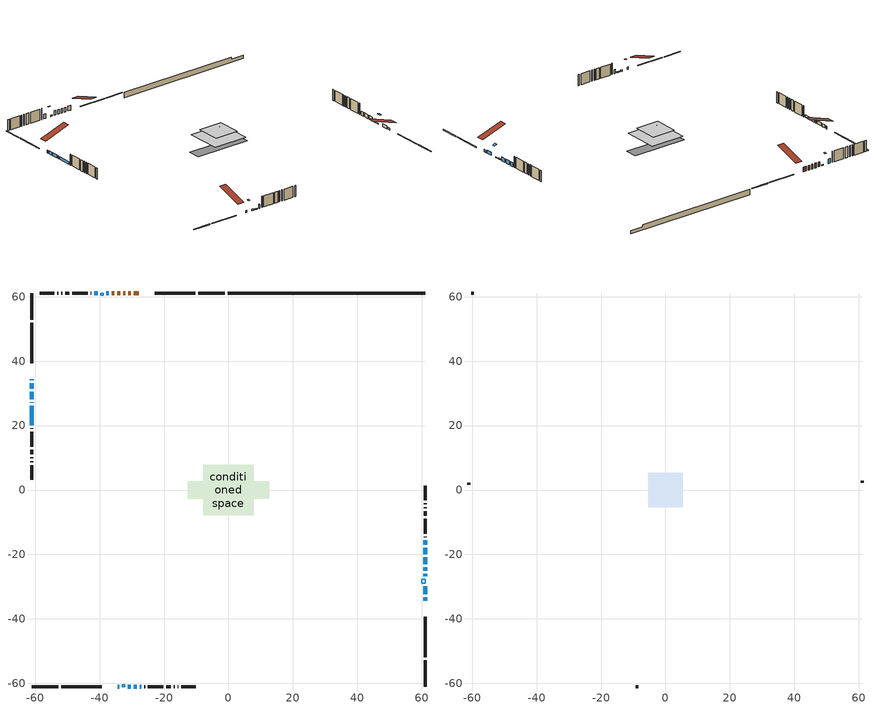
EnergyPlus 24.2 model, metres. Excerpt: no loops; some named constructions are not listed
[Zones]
conditioned space
 floor adiabatic (AdiabaticFloorConstruction): -7.86,-7.86 -7.86,7.86 7.86,7.86 7.86,-7.86 z2.75
 floor foundation (Slab1 construction): -12.59,-2.75 -12.59,2.75 12.59,2.75 12.59,-2.75 z-1.98
 wall outside (RimJoist1 construction): -1.13,61.17 -9.38,61.17 / -61.17,-61.17 -52.92,-61.17 / -61.17,61.17 -61.17,52.92 / 61.17,-61.17 61.17,-52.92 z0.31:0.61
 wall outside (RimJoist2 construction): -10.31,61.17 -22.89,61.17 / -51.99,-61.17 -39.41,-61.17 / -61.17,51.99 -61.17,39.41 / 61.17,-51.99 61.17,-39.41 z0.31:0.61
 wall outside (AdiabaticWallConstruction 1): -27.84,61.17 -29.38,61.17 / -30.31,61.17 -31.18,61.17 / -32.11,61.17 -32.73,61.17 / -33.65,61.17 -34.48,61.17 / -35.41,61.17 -36.28,61.17 z0.31:2.34
 wall outside (AdiabaticWallConstruction): -61.17,34.46 -61.17,34.06 / -61.17,27.2 -61.17,27.13 / -61.17,26.21 -61.17,20.16 z0.31:1.53; -34.46,-61.17 -33.9,-61.17 / 61.17,-34.46 61.17,-33.24 z0.31:1.23; 61.17,-32.31 61.17,-29.82 z0.31:1.58; -37.2,61.17 -38.02,61.17 z0.31:0.82; -61.17,33.13 -61.17,31.5 / -61.17,30.57 -61.17,28.13 z0.31:1.68; 61.17,-26.75 61.17,-25.93 / -29.37,-61.17 -28.55,-61.17 z0.31:0.69; 61.17,-25.01 61.17,-23.96 / -31.34,-61.17 -30.3,-61.17 z0.31:0.92; 61.17,-23.03 61.17,-20.9 z0.31:2.04; 61.17,-19.97 61.17,-17.94 / 61.17,-17.01 61.17,-15.66 / -27.63,-61.17 -27.07,-61.17 z0.31:2.09; -40.58,61.17 -41.67,61.17 z0.31:2.34
 wall outside (Wall1 construction): -42.6,61.17 -42.81,61.17 / -26.14,-61.17 -25.93,-61.17 / -61.17,19.23 -61.17,19.01 / 61.17,-14.73 61.17,-14.52 z0.31:5.19
 wall outside (Wall2 construction): -43.74,61.17 -48.47,61.17 / -25,-61.17 -20.27,-61.17 / -61.17,18.09 -61.17,13.36 / 61.17,-13.59 61.17,-8.86 z0.31:5.19
 wall outside (Wall3 construction): -49.4,61.17 -50.74,61.17 / -19.34,-61.17 -18,-61.17 / -61.17,12.43 -61.17,11.09 / 61.17,-7.93 61.17,-6.59 z0.31:5.19
 wall outside (Wall4 construction): -51.67,61.17 -52,61.17 / -17.07,-61.17 -16.74,-61.17 / -61.17,10.16 -61.17,9.83 / 61.17,-5.66 61.17,-5.33 z0.31:5.19
 wall outside (Wall5 construction): -52.93,61.17 -53.18,61.17 / -15.81,-61.17 -15.56,-61.17 / -61.17,8.9 -61.17,8.65 / 61.17,-4.41 61.17,-4.16 z0.31:5.19
 wall outside (Wall6 construction): -54.11,61.17 -58.61,61.17 / -14.63,-61.17 -10.12,-61.17 / -61.17,7.72 -61.17,3.21 / 61.17,-3.23 61.17,1.28 z0.31:5.19
 wall foundation (FoundationWall1 construction): -0.2,61.17,-1.98 -0.2,61.17,0.31 55.03,61.17,0.31 55.03,61.17,-0.56 61.17,61.17,-0.56 61.17,61.17,-1.98
 window (WindowConstruction 11): -61.17,34.46 -61.17,34.06 z0.31:1.53
 window (WindowConstruction 13): -34.46,-61.17 -33.9,-61.17 z0.31:1.22
 window (WindowConstruction 6): 61.17,-34.46 61.17,-33.24 z0.31:1.22
 window (WindowConstruction 7): 61.17,-32.31 61.17,-29.82 z0.31:1.58
 window (WindowConstruction 8): -37.21,61.17 -38.02,61.17 z0.31:0.82
 window (WindowConstruction 9): -61.17,33.13 -61.17,31.5 z0.31:1.68
 window (WindowConstruction 10): -61.17,30.57 -61.17,28.13 z0.31:1.68
 window (WindowConstruction 14): 61.17,-26.75 61.17,-25.93 z0.31:0.69
 window (WindowConstruction 15): 61.17,-25.01 61.17,-23.96 z0.31:0.92
 window (WindowConstruction 16): -31.34,-61.17 -30.3,-61.17 z0.31:0.92
 window (WindowConstruction 12): -61.17,27.2 -61.17,27.14 z0.31:1.53
 window (WindowConstruction 17): -29.37,-61.17 -28.55,-61.17 z0.31:0.69
 window (WindowConstruction): 61.17,-23.03 61.17,-20.9 z0.31:2.04
 window (WindowConstruction 1): 61.17,-19.97 61.17,-17.94 z0.31:2.09
 window (WindowConstruction 2): 61.17,-17.01 61.17,-15.66 z0.31:2.09
 window (WindowConstruction 3): -40.58,61.17 -41.67,61.17 z0.31:2.34
 window (WindowConstruction 4): -27.63,-61.17 -27.07,-61.17 z0.31:2.09
 window (WindowConstruction 5): -61.17,26.21 -61.17,20.16 z0.31:1.53
 door (Door): -27.84,61.17 -29.38,61.17 z0.31:2.34
 door (Door 1): -30.31,61.17 -31.18,61.17 z0.31:2.34
 door (Door 2): -32.11,61.17 -32.73,61.17 z0.31:2.34
 door (Door 3): -33.65,61.17 -34.48,61.17 z0.31:2.34
 door (Door 4): -35.41,61.17 -36.28,61.17 z0.31:2.34
 ceiling adiabatic (AdiabaticFloorConstruction): 7.86,-7.86 7.86,7.86 -7.86,7.86 -7.86,-7.86 z2.75
 roof outside (AdiabaticRoofConstruction): 61.17,-27.68,5.19 60.01,-27.68,5.57 60.01,-28.9,5.57 61.17,-28.9,5.19; -39.65,61.17,5.19 -39.65,60.5,5.41 -38.95,60.5,5.41 -38.95,61.17,5.19; -32.27,-61.17,5.19 -32.27,-60.5,5.41 -32.97,-60.5,5.41 -32.97,-61.17,5.19
 skylight (SkylightConstruction): 61.17,-27.68,5.19 60.01,-27.68,5.57 60.01,-28.9,5.57 61.17,-28.9,5.19
 skylight (SkylightConstruction 1): -39.65,61.17,5.19 -39.65,60.5,5.41 -38.95,60.5,5.41 -38.95,61.17,5.19
 skylight (SkylightConstruction 2): -32.27,-61.17,5.19 -32.27,-60.5,5.41 -32.97,-60.5,5.41 -32.97,-61.17,5.19
attic - vented
 floor to conditioned space (Floor1 construction Reversed): -5.41,-5.41 -5.41,5.41 5.41,5.41 5.41,-5.41 z5.19
 floor to conditioned space (Floor2 construction Reversed): -2.66,-2.66 -2.66,2.66 2.66,2.66 2.66,-2.66 z5.19
 wall outside (Wall7 construction): -59.54,61.17 -60.24,61.17 / -9.2,-61.17 -8.5,-61.17 / -61.17,2.29 -61.17,1.59 / 61.17,2.21 61.17,2.9 z0.31:5.19
 roof outside (Roof1 construction): -26.91,61.17,5.19 -26.91,49.43,9.1 -23.82,49.43,9.1 -23.82,61.17,5.19; -35.39,-61.17,5.19 -35.39,-49.43,9.1 -38.48,-49.43,9.1 -38.48,-61.17,5.19; -61.17,35.39,5.19 -49.43,35.39,9.1 -49.43,38.48,9.1 -61.17,38.48,5.19; 61.17,-35.39,5.19 49.43,-35.39,9.1 49.43,-38.48,9.1 61.17,-38.48,5.19
[Schedule:Day:Interval]
clothes dryer exhaust 0 schedule day: No, 01:00, 0.123457, 02:00, 0.0740741, 03:00, 0.0493827, 04:00, 0.0246914, 05:00, 0.0493827, 06:00, 0.0740741, 07:00, 0.197531, 08:00, 0.395062, 09:00, 0.592593, 10:00, 0.839506, 11:00, 0.962963, 12:00, 1, 13:00, 0.91358, 14:00, 0.82716, 15:00, 0.716049, 16:00, 0.753086, 17:00, 0.679012, 18:00, 0.666667, 20:00, 0.62963, 21:00, 0.641975, 22:00, 0.666667, 23:00, 0.54321, 24:00, 0.296296
clothes dryer exhaust 0 schedule default day; cooling season schedule day; cooling season schedule day 2; cooling season schedule default day; exterior lighting schedule default day; natural vent schedule default day: No, 24:00, 0
cooling season schedule day 1: No, 24:00, 1
exterior lighting schedule day 10: No, 01:00, 0.552381, 03:00, 0.510952, 05:00, 0.483333, 06:00, 0.538571, 07:00, 0.607619, 08:00, 0.56619, 09:00, 0.428095, 10:00, 0.345238, 12:00, 0.331429, 13:00, 0.345238, 14:00, 0.386667, 15:00, 0.414286, 16:00, 0.483333, 17:00, 0.607619, 18:00, 0.773333, 19:00, 0.88381, 20:00, 0.939048, 21:00, 0.966667, 22:00, 0.897619, 23:00, 0.773333, 24:00, 0.649048
exterior lighting schedule day 11: No, 01:00, 0.571429, 03:00, 0.528571, 05:00, 0.5, 06:00, 0.557143, 07:00, 0.628571, 08:00, 0.585714, 09:00, 0.442857, 10:00, 0.357143, 12:00, 0.342857, 13:00, 0.357143, 14:00, 0.4, 15:00, 0.428571, 16:00, 0.5, 17:00, 0.628571, 18:00, 0.8, 19:00, 0.914286, 20:00, 0.971429, 21:00, 1, 22:00, 0.928571, 23:00, 0.8, 24:00, 0.671429
exterior lighting schedule day 7: No, 01:00, 0.419048, 03:00, 0.387619, 05:00, 0.366667, 06:00, 0.408571, 07:00, 0.460952, 08:00, 0.429524, 09:00, 0.324762, 10:00, 0.261905, 12:00, 0.251429, 13:00, 0.261905, 14:00, 0.293333, 15:00, 0.314286, 16:00, 0.366667, 17:00, 0.460952, 18:00, 0.586667, 19:00, 0.670476, 20:00, 0.712381, 21:00, 0.733333, 22:00, 0.680952, 23:00, 0.586667, 24:00, 0.492381
exterior lighting schedule day 8: No, 01:00, 0.466667, 03:00, 0.431667, 05:00, 0.408333, 06:00, 0.455, 07:00, 0.513333, 08:00, 0.478333, 09:00, 0.361667, 10:00, 0.291667, 12:00, 0.28, 13:00, 0.291667, 14:00, 0.326667, 15:00, 0.35, 16:00, 0.408333, 17:00, 0.513333, 18:00, 0.653333, 19:00, 0.746667, 20:00, 0.793333, 21:00, 0.816667, 22:00, 0.758333, 23:00, 0.653333, 24:00, 0.548333
exterior lighting schedule day 9: No, 01:00, 0.509524, 03:00, 0.47131, 05:00, 0.445833, 06:00, 0.496786, 07:00, 0.560476, 08:00, 0.522262, 09:00, 0.394881, 10:00, 0.318452, 12:00, 0.305714, 13:00, 0.318452, 14:00, 0.356667, 15:00, 0.382143, 16:00, 0.445833, 17:00, 0.560476, 18:00, 0.713333, 19:00, 0.815238, 20:00, 0.86619, 21:00, 0.891667, 22:00, 0.827976, 23:00, 0.713333, 24:00, 0.59869
[Schedule:Week:Daily]
clothes dryer exhaust 0 schedule Week Rule - Jan1-Dec31: clothes dryer exhaust 0 schedule day, clothes dryer exhaust 0 schedule day, clothes dryer exhaust 0 schedule day, clothes dryer exhaust 0 schedule day, clothes dryer exhaust 0 schedule day, clothes dryer exhaust 0 schedule day, clothes dryer exhaust 0 schedule day, clothes dryer exhaust 0 schedule default day, clothes dryer exhaust 0 schedule default day, clothes dryer exhaust 0 schedule default day, clothes dryer exhaust 0 schedule default day, clothes dryer exhaust 0 schedule default day
cooling season schedule Week Rule - Jan1-May26: cooling season schedule day, cooling season schedule day, cooling season schedule day, cooling season schedule day, cooling season schedule day, cooling season schedule day, cooling season schedule day, cooling season schedule default day, cooling season schedule default day, cooling season schedule default day, cooling season schedule default day, cooling season schedule default day
cooling season schedule Week Rule - May27-Jun2: cooling season schedule day, cooling season schedule day, cooling season schedule day, cooling season schedule day, cooling season schedule day, cooling season schedule day 1, cooling season schedule day 1, cooling season schedule default day, cooling season schedule default day, cooling season schedule default day, cooling season schedule default day, cooling season schedule default day
cooling season schedule Week Rule - Jun3-Sep29: cooling season schedule day 1, cooling season schedule day 1, cooling season schedule day 1, cooling season schedule day 1, cooling season schedule day 1, cooling season schedule day 1, cooling season schedule day 1, cooling season schedule default day, cooling season schedule default day, cooling season schedule default day, cooling season schedule default day, cooling season schedule default day
cooling season schedule Week Rule - Sep30-Oct6: cooling season schedule day 1, cooling season schedule day 2, cooling season schedule day 2, cooling season schedule day 2, cooling season schedule day 2, cooling season schedule day 2, cooling season schedule day 2, cooling season schedule default day, cooling season schedule default day, cooling season schedule default day, cooling season schedule default day, cooling season schedule default day
cooling season schedule Week Rule - Oct7-Dec31: cooling season schedule day 2, cooling season schedule day 2, cooling season schedule day 2, cooling season schedule day 2, cooling season schedule day 2, cooling season schedule day 2, cooling season schedule day 2, cooling season schedule default day, cooling season schedule default day, cooling season schedule default day, cooling season schedule default day, cooling season schedule default day
exterior lighting schedule Week Rule - Aug26-Sep1: exterior lighting schedule day 7, exterior lighting schedule day 7, exterior lighting schedule day 7, exterior lighting schedule day 7, exterior lighting schedule day 7, exterior lighting schedule day 7, exterior lighting schedule day 8, exterior lighting schedule default day, exterior lighting schedule default day, exterior lighting schedule default day, exterior lighting schedule default day, exterior lighting schedule default day
exterior lighting schedule Week Rule - Sep2-Sep29: exterior lighting schedule day 8, exterior lighting schedule day 8, exterior lighting schedule day 8, exterior lighting schedule day 8, exterior lighting schedule day 8, exterior lighting schedule day 8, exterior lighting schedule day 8, exterior lighting schedule default day, exterior lighting schedule default day, exterior lighting schedule default day, exterior lighting schedule default day, exterior lighting schedule default day
exterior lighting schedule Week Rule - Sep30-Oct6: exterior lighting schedule day 8, exterior lighting schedule day 9, exterior lighting schedule day 9, exterior lighting schedule day 9, exterior lighting schedule day 9, exterior lighting schedule day 9, exterior lighting schedule day 9, exterior lighting schedule default day, exterior lighting schedule default day, exterior lighting schedule default day, exterior lighting schedule default day, exterior lighting schedule default day
exterior lighting schedule Week Rule - Oct7-Oct27: exterior lighting schedule day 9, exterior lighting schedule day 9, exterior lighting schedule day 9, exterior lighting schedule day 9, exterior lighting schedule day 9, exterior lighting schedule day 9, exterior lighting schedule day 9, exterior lighting schedule default day, exterior lighting schedule default day, exterior lighting schedule default day, exterior lighting schedule default day, exterior lighting schedule default day
exterior lighting schedule Week Rule - Oct28-Nov3: exterior lighting schedule day 9, exterior lighting schedule day 9, exterior lighting schedule day 9, exterior lighting schedule day 9, exterior lighting schedule day 10, exterior lighting schedule day 10, exterior lighting schedule day 10, exterior lighting schedule default day, exterior lighting schedule default day, exterior lighting schedule default day, exterior lighting schedule default day, exterior lighting schedule default day
exterior lighting schedule Week Rule - Nov4-Nov24: exterior lighting schedule day 10, exterior lighting schedule day 10, exterior lighting schedule day 10, exterior lighting schedule day 10, exterior lighting schedule day 10, exterior lighting schedule day 10, exterior lighting schedule day 10, exterior lighting schedule default day, exterior lighting schedule default day, exterior lighting schedule default day, exterior lighting schedule default day, exterior lighting schedule default day
exterior lighting schedule Week Rule - Nov25-Dec1: exterior lighting schedule day 10, exterior lighting schedule day 10, exterior lighting schedule day 10, exterior lighting schedule day 10, exterior lighting schedule day 10, exterior lighting schedule day 10, exterior lighting schedule day 11, exterior lighting schedule default day, exterior lighting schedule default day, exterior lighting schedule default day, exterior lighting schedule default day, exterior lighting schedule default day
exterior lighting schedule Week Rule - Dec2-Dec31: exterior lighting schedule day 11, exterior lighting schedule day 11, exterior lighting schedule day 11, exterior lighting schedule day 11, exterior lighting schedule day 11, exterior lighting schedule day 11, exterior lighting schedule day 11, exterior lighting schedule default day, exterior lighting schedule default day, exterior lighting schedule default day, exterior lighting schedule default day, exterior lighting schedule default day
natural vent schedule Week Rule - Jan1-Dec31: natural vent schedule default day, natural vent schedule default day, natural vent schedule default day, natural vent schedule default day, natural vent schedule default day, natural vent schedule default day, natural vent schedule default day, natural vent schedule default day, natural vent schedule default day, natural vent schedule default day, natural vent schedule default day, natural vent schedule default day
[Schedule:Year]
clothes dryer exhaust 0 schedule: clothes dryer exhaust 0 schedule Week Rule - Jan1-Dec31, 1, 1, 12, 31
cooling season schedule: cooling season schedule Week Rule - Jan1-May26, 1, 1, 5, 26, cooling season schedule Week Rule - May27-Jun2, 5, 27, 6, 2, cooling season schedule Week Rule - Jun3-Sep29, 6, 3, 9, 29, cooling season schedule Week Rule - Sep30-Oct6, 9, 30, 10, 6, cooling season schedule Week Rule - Oct7-Dec31, 10, 7, 12, 31
natural vent schedule: natural vent schedule Week Rule - Jan1-Dec31, 1, 1, 12, 31
